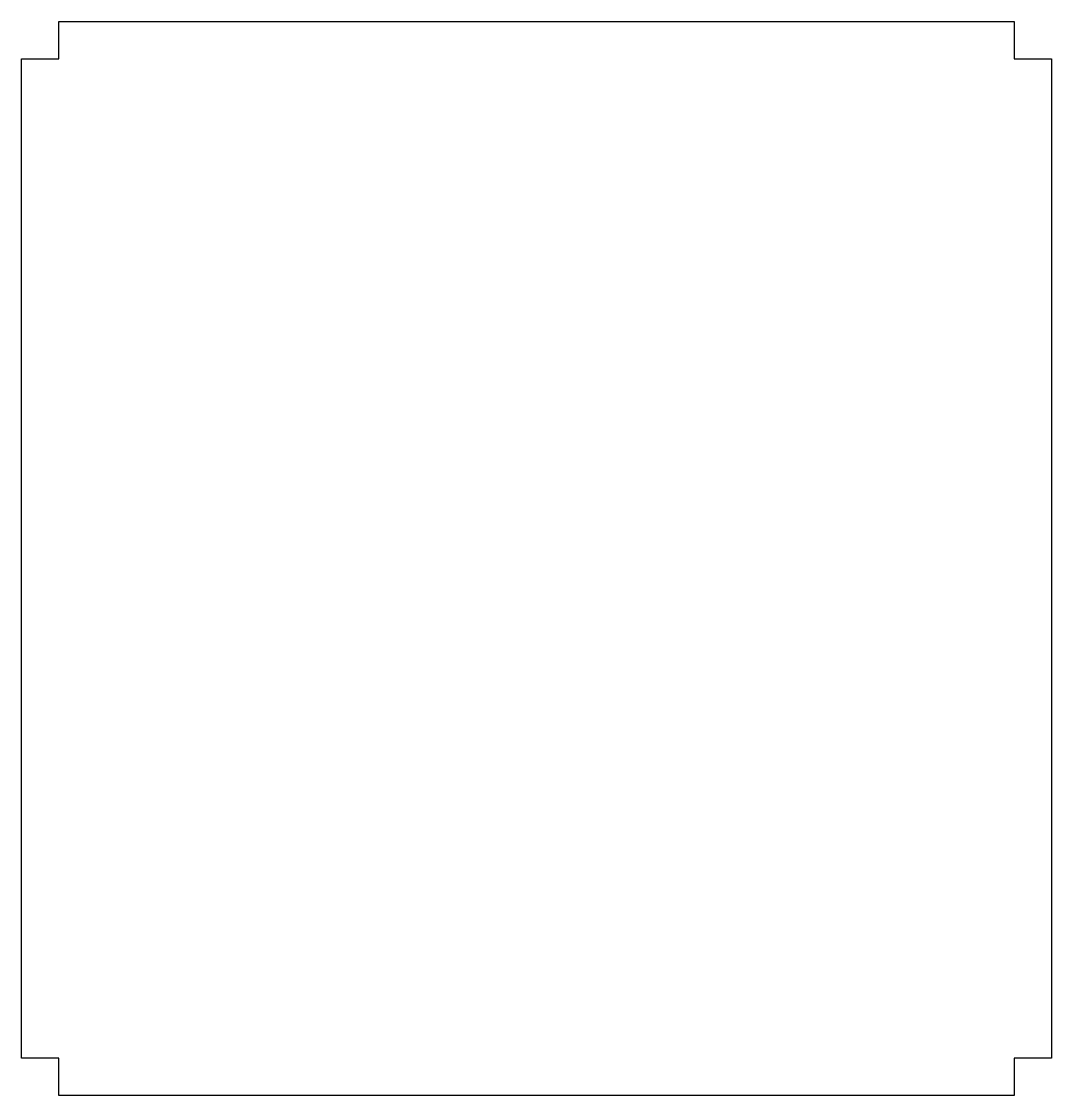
# Model space of a CAD drawing. Extents: x -0.12 to 3.13, y -3.39 to 0.
import ezdxf

# ---------------------------------------------------------------- set-up
doc = ezdxf.new("R2010")
doc.units = 0
doc.layers.get('0').update_dxf_attribs({"linetype": 'continuous'})

msp = doc.modelspace()

# ---------------------------------------------------------------- linework, layer by layer
at = {"color": 7}
msp.add_lwpolyline([(0, 0), (3.0118, 0), (3.0118, -0.1181), (3.1299, -0.1181), (3.1299, -3.2677), (3.0118, -3.2677), (3.0118, -3.3858), (0, -3.3858), (0, -3.2677), (-0.1181, -3.2677), (-0.1181, -0.1181), (0, -0.1181)], close=True, dxfattribs=at)

doc.saveas('drawing.dxf')
